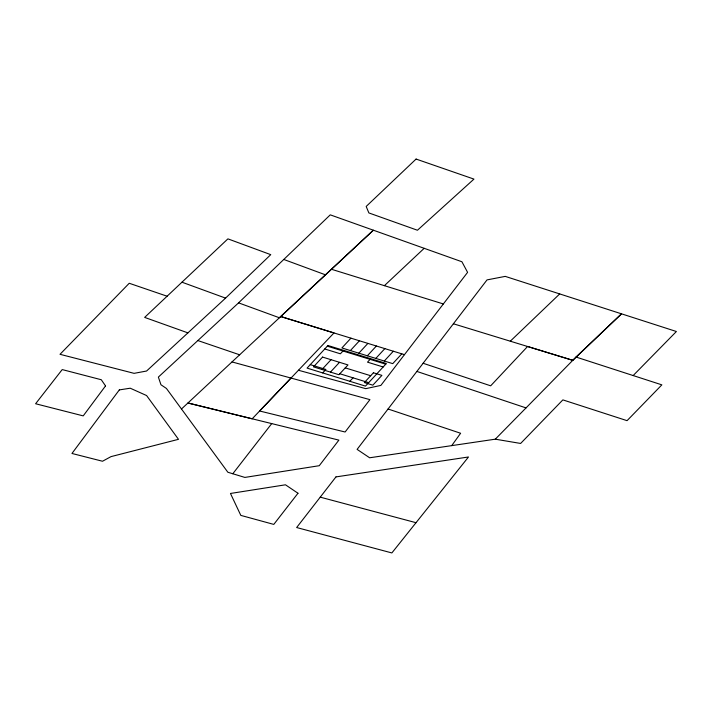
<?xml version="1.0" encoding="UTF-8"?>
<svg xmlns="http://www.w3.org/2000/svg" width="712" height="712" viewBox="0 0 712 712"><rect width="100%" height="100%" fill="white"/><g stroke="black" fill="none" stroke-linecap="round" stroke-linejoin="round"><path stroke-width="1.07" d="M451.72 445.632L460.611 433.252L388.058 409M633.155 375.562L676.4 331.507L505.235 276.381L487.026 279.896L357.104 449.379L369.635 457.78L495.294 439.179L520.623 443.451L562.863 399.886L627.067 420.667L661.857 384.854L576.017 357.041L495.294 439.179M298.444 370.258L365.754 388.654L380.858 385.415L467.597 272.349L461.91 261.758L330.27 214.846L238.565 302.858L158.375 377.084L160.957 384.756L166.421 388.449L227.858 472.243L232.797 473.756L271.726 423.596M321.975 369.492L331.036 359.702M350.945 338.164L341.893 347.954L392.757 363.636L401.808 353.846M322.705 372.919L325.909 369.466L310.263 364.642M342.97 351.007L340.389 353.802L324.752 348.978M330.457 372.1L339.508 362.31M350.375 350.571L359.427 340.781M358.848 353.179L367.899 343.389M367.33 355.795L376.381 346.005M349.832 381.285L353.036 377.823M370.098 359.364L367.517 362.159L383.154 366.983M375.803 358.403L384.854 348.622M384.284 361.02L393.335 351.23M290.994 378.072L259.631 410.993L345.115 432.006L369.928 399.637L231.987 361.927M167.106 296.219L129.237 283.269L60.013 354.309L134.079 373.346L146.583 371.023L225.57 298.114L270.747 254.647L227.911 238.858L144.652 317.401L187.924 332.878M510.299 341.19L559.712 293.923M423.124 363.271L490.666 385.824L527.583 346.495L572.786 360.325L621.496 313.841L576.017 357.041M384.391 285.672L424.183 248.319M181.48 409L373.355 230.216L279.389 317.766L238.565 302.858M320.24 497.154L416.031 522.697M232.797 473.756L244.866 477.423L319.261 465.701L338.885 440.123L187.924 402.992L252.182 418.807L333.999 332.94L280.724 316.529L404.452 354.656M453.375 323.773L572.786 360.325M327.333 346.183L385.744 364.188M345.258 367.882L370.685 375.722M339.82 373.755L368.674 382.647M331.445 269.261L443.345 303.953M416.876 371.433L526.034 407.905M197.847 340.55L239.65 354.798M181.969 282.201L225.57 298.114M283.714 259.435L325.491 274.832M105.536 385.904L83.224 415.888L35.6 403.748L62.211 369.581L101.273 379.736L105.536 385.904M119.322 389.909L71.965 453.464L102.519 461.243L111.028 456.614L178.49 439.322L146.583 395.543L130.243 388.209L119.322 389.909M297.981 493.247L273.791 524.406L240.816 515.39L230.465 493.461L285.476 484.801L297.981 493.247M335.957 476.907L296.646 527.53L391.867 552.939L468.487 456.979L335.957 476.907M327.947 345.516L307.068 368.104L365.47 386.109L386.358 363.52L327.947 345.516M322.554 357.086L313.502 366.876L338.93 374.717L347.99 364.927L322.554 357.086M373.417 372.768L364.366 382.558L372.839 385.165L381.899 375.375L373.417 372.768M416.084 159.061L366.182 206.453L368.869 212.933L417.446 230.243L473.952 179.104L416.084 159.061"/></g></svg>
